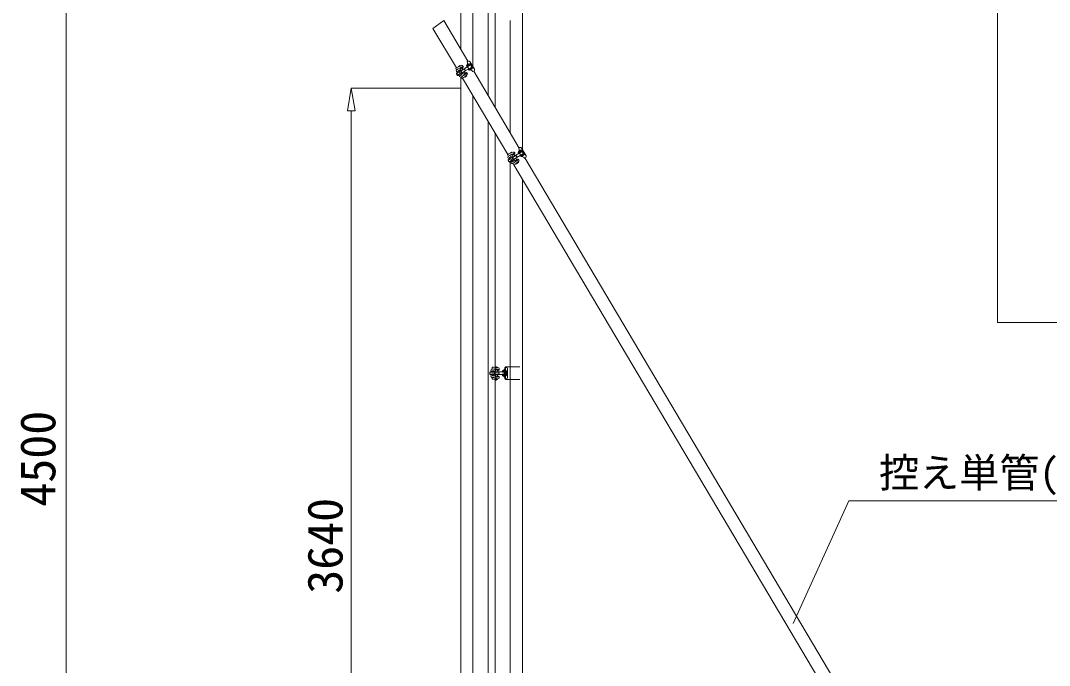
# Model space of a CAD drawing. Units: millimetres, scale not verified. Extents: x -9305 to 9305, y -6415 to 6415.
# Drawn here: x 2041 to 6151, y -2176 to 401 of the extents above; entities that cross this region are included whole.
import ezdxf
from ezdxf.enums import TextEntityAlignment as Align

# ---------------------------------------------------------------- set-up
doc = ezdxf.new("R2010")
doc.units = ezdxf.units.MM
doc.header["$LTSCALE"] = 40
doc.linetypes.add('DOUBLE_CHAIN2', pattern=[12.8, 9, -1, 0.6, -0.6, 0.6, -1])
for name, color, linetype, lineweight in [('0-0_0', 7, 'Continuous', 9), ('0-3_CLGS-90', 7, 'Continuous', 9), ('0-6_TEXT', 7, 'Continuous', 9), ('0-9_寸法', 134, 'Continuous', 9)]:
    doc.layers.add(name, color=color, linetype=linetype, lineweight=lineweight)
doc.styles.add('ＭＳ ゴシック', font='')
doc.styles.get('ＭＳ ゴシック').set_extended_font_data('MS Gothic')

msp = doc.modelspace()

# ---------------------------------------------------------------- linework, layer by layer
at = {"layer": '0-0_0'}
msp.add_line((2222.87, 809.24), (2222.87, -3509.19), dxfattribs=at)
msp.add_lwpolyline([(5942.88, 4346.1), (9044.87, 4346.1), (9044.87, -805.49), (5942.88, -805.49)], close=True, dxfattribs=at)
at = {"layer": '0-3_CLGS-90'}
for p, q in [((3799.51, 308.62), (3799.51, 836)), ((3848.11, 836.86), (3848.11, 296.02)), ((3909.1, 705.07), (3909.1, 100.3)), ((3936.3, 705.07), (3936.3, 54.14)), ((3732.28, 400.41), (3687.93, 369.54)), ((3827.93, 238.07), (3732.28, 400.41)), ((3996.81, 257.46), (3996.81, 400.86)), ((3781.92, 211.41), (3687.93, 369.54)), ((3799.51, 308.62), (3799.51, 286.31)), ((3848.11, 296.02), (3848.11, 215.7)), ((3996.81, 257.46), (3996.81, -48.56)), ((4045.41, 270.88), (4045.41, 244.85)), ((3779.52, 209.86), (3782.92, 204.2)), ((3812.39, 207.74), (3798.9, 199.63)), ((3807.35, 205.87), (3798.91, 200.8)), ((3813.58, 207.28), (3799.54, 198.84)), ((3799.62, 209.24), (3804.64, 213.6)), ((3804.23, 211.06), (3807.35, 205.87)), ((3804.64, 213.6), (3807.61, 216.19)), ((3804.94, 209.89), (3807.92, 212.48)), ((3807.85, 219), (3808.02, 218.73)), ((3808.02, 218.73), (3808.72, 217.56)), ((3812.34, 207.7), (3813.54, 207.25)), ((3812.39, 207.74), (3838.12, 223.2)), ((3817.5, 199.13), (3843.28, 214.62)), ((3822.43, 219.6), (3836.57, 227.16)), ((3823.94, 216.78), (3822.43, 219.6)), ((3823.94, 216.78), (3838.08, 224.34)), ((3824.31, 235.89), (3828.6, 238.47)), ((3829.72, 218.14), (3828.94, 219.45)), ((3829.72, 218.15), (3828.94, 219.45)), ((3844.26, 214.04), (3830.95, 205.11)), ((3832.38, 225.37), (3832.59, 225.03)), ((3846.04, 211.39), (3832.74, 202.46)), ((3834.86, 221.24), (3834.24, 222.28)), ((3834.86, 221.24), (3834.24, 222.28)), ((3835.66, 208.27), (3834.87, 209.57)), ((3835.66, 208.27), (3834.88, 209.57)), ((3835.46, 236.76), (3854, 205.9)), ((3837.36, 205.44), (3837.31, 205.52)), ((3843.28, 214.62), (3838.12, 223.2)), ((3844.56, 215.39), (3839.41, 223.97)), ((3840.64, 211.62), (3840.02, 212.66)), ((3840.64, 211.62), (3840.02, 212.66)), ((3842.15, 225.62), (3847.3, 217.04)), ((3842.5, 208.53), (3842.3, 208.87)), ((4045.41, 244.85), (4045.41, -114.75)), ((3782.09, 189.52), (3781.95, 187.87)), ((3781.95, 187.87), (3785.72, 181.61)), ((3789.27, 193.84), (3782.09, 189.52)), ((3782.09, 189.52), (3787.24, 180.95)), ((3790.45, 193.38), (3783.43, 189.16)), ((3787.24, 180.95), (3785.72, 181.61)), ((3794.42, 185.26), (3787.24, 180.95)), ((3794.57, 186.52), (3787.55, 182.3)), ((3787.78, 198.77), (3787.63, 196.68)), ((3787.78, 198.77), (3794.07, 202.56)), ((3797.9, 199.02), (3792.68, 195.91)), ((3798.08, 181.63), (3796.15, 182.49)), ((3803.08, 190.51), (3797.84, 187.34)), ((3804.37, 185.42), (3798.08, 181.64)), ((3798.91, 200.8), (3798.4, 201.65)), ((3799.51, 174.92), (3799.51, -3602.05)), ((3803.99, 169.14), (3800.58, 174.8)), ((3817.66, 200.4), (3803.62, 191.96)), ((3817.5, 199.13), (3803.99, 191.01)), ((3813.53, 195.58), (3805.09, 190.51)), ((3805.09, 190.51), (3805.6, 189.66)), ((3987.63, -134.72), (3806.28, 170.41)), ((3812.88, 187.17), (3819.08, 189.56)), ((3816.65, 190.39), (3813.53, 195.58)), ((3814.62, 174.36), (3813.98, 175.42)), ((3815.94, 191.56), (3819.63, 192.98)), ((3817.5, 199.13), (3817.66, 200.4)), ((3819.08, 189.56), (3822.76, 190.97)), ((3825.2, 190.13), (3824.49, 191.3)), ((3825.36, 189.86), (3825.2, 190.13)), ((3832.74, 202.46), (3830.95, 205.11)), ((3852.29, 199.04), (3848, 196.46)), ((4032.32, -108.84), (3851.28, 198.43)), ((3848.11, 100.04), (3848.11, -3602.05)), ((3909.1, -2.58), (3909.1, -3527.93)), ((3936.3, -48.35), (3936.3, -3527.93)), ((4018.84, -137.93), (4044.57, -122.47)), ((4028.88, -126.07), (4043.02, -118.51)), ((4030.39, -128.89), (4044.52, -121.33)), ((4030.76, -109.78), (4035.04, -107.2)), ((4038.83, -120.3), (4039.03, -120.64)), ((4041.9, -108.91), (4060.44, -139.77)), ((4049.72, -131.05), (4044.57, -122.47)), ((4051.01, -130.28), (4045.85, -121.7)), ((4048.6, -120.05), (4053.75, -128.63)), ((3985.97, -135.81), (3989.37, -141.47)), ((3988.54, -156.15), (3988.4, -157.8)), ((3988.4, -157.8), (3992.16, -164.06)), ((3995.71, -151.83), (3988.54, -156.15)), ((3988.54, -156.15), (3993.68, -164.72)), ((3996.9, -152.29), (3989.87, -156.51)), ((3993.68, -164.72), (3992.16, -164.06)), ((4000.86, -160.4), (3993.68, -164.72)), ((4001.02, -159.14), (3993.99, -163.37)), ((3994.23, -146.9), (3994.08, -148.99)), ((3994.23, -146.9), (4000.52, -143.1)), ((3996.81, -162.84), (3996.81, -3602.05)), ((4004.34, -146.64), (3999.13, -149.76)), ((4004.53, -164.04), (4002.6, -163.18)), ((4009.52, -155.16), (4004.28, -158.33)), ((4010.82, -160.25), (4004.52, -164.03)), ((4005.35, -144.88), (4004.84, -144.02)), ((4018.84, -137.93), (4005.34, -146.04)), ((4013.8, -139.8), (4005.35, -144.88)), ((4020.02, -138.39), (4005.99, -146.82)), ((4006.07, -136.42), (4011.08, -132.07)), ((4024.11, -145.27), (4010.06, -153.71)), ((4023.94, -146.54), (4010.44, -154.66)), ((4010.68, -134.61), (4013.8, -139.8)), ((4011.08, -132.07), (4014.06, -129.48)), ((4011.38, -135.78), (4014.36, -133.2)), ((4019.98, -150.09), (4011.53, -155.16)), ((4011.53, -155.16), (4012.05, -156.01)), ((4014.3, -126.67), (4014.46, -126.94)), ((4014.46, -126.94), (4015.17, -128.12)), ((4018.79, -137.97), (4019.99, -138.42)), ((4019.33, -158.5), (4025.53, -156.11)), ((4023.1, -155.28), (4019.98, -150.09)), ((4022.39, -154.1), (4026.08, -152.69)), ((4023.94, -146.54), (4049.72, -131.05)), ((4023.94, -146.54), (4024.11, -145.27)), ((4025.53, -156.11), (4029.21, -154.7)), ((4030.39, -128.89), (4028.88, -126.07)), ((4031.64, -155.54), (4030.94, -154.36)), ((4031.81, -155.81), (4031.64, -155.54)), ((4036.17, -127.52), (4035.39, -126.22)), ((4036.17, -127.52), (4035.39, -126.22)), ((4050.71, -131.62), (4037.4, -140.56)), ((4039.18, -143.22), (4037.4, -140.56)), ((4052.49, -134.28), (4039.18, -143.22)), ((4041.31, -124.44), (4040.68, -123.39)), ((4041.31, -124.43), (4040.68, -123.39)), ((4042.1, -137.4), (4041.32, -136.1)), ((4042.1, -137.4), (4041.32, -136.1)), ((4043.8, -140.23), (4043.75, -140.15)), ((4047.09, -134.05), (4046.46, -133)), ((4047.09, -134.05), (4046.46, -133.01)), ((4048.95, -137.14), (4048.74, -136.8)), ((4058.73, -146.63), (4054.45, -149.21)), ((4055.72, -148.44), (6049.09, -3513.59)), ((4010.43, -176.53), (4007.03, -170.86)), ((4011.96, -175.7), (6008.24, -3545.76)), ((4021.06, -171.31), (4020.42, -170.25)), ((4045.41, -232.17), (4045.41, -3602.05)), ((3924.21, -984.94), (3924.21, -991.54)), ((3941.01, -988.8), (3941.01, -981.68)), ((3976.01, -985.68), (3981.01, -985.68)), ((3978.63, -983.32), (4028.63, -983.32)), ((3978.63, -1033.32), (3978.63, -983.32)), ((3914.97, -1005.03), (3914.97, -1012.34)), ((3915.94, -1013.68), (3914.97, -1012.34)), ((3924.31, -1003.68), (3915.94, -1003.68)), ((3924.31, -1013.68), (3915.94, -1013.68)), ((3925.1, -1004.68), (3916.9, -1004.68)), ((3925.1, -1012.68), (3916.9, -1012.68)), ((3924.21, -1032.44), (3924.21, -1025.83)), ((3925.58, -1018.69), (3924.37, -1016.96)), ((3925.58, -998.7), (3924.38, -1000.4)), ((3925.58, -998.7), (3932.92, -998.68)), ((3932.92, -1018.68), (3925.58, -1018.68)), ((3934.38, -1003.68), (3928.31, -1003.67)), ((3934.44, -1013.65), (3928.31, -1013.67)), ((3951.24, -1013.69), (3935.48, -1013.69)), ((3951.29, -1003.68), (3935.55, -1003.68)), ((3952.03, -1012.68), (3935.65, -1012.68)), ((3952.08, -1004.68), (3935.7, -1004.68)), ((3936.16, -1002.68), (3936.16, -1001.69)), ((3946.01, -1002.68), (3936.16, -1002.68)), ((3936.16, -1014.68), (3936.16, -1015.68)), ((3946.01, -1014.68), (3936.16, -1014.68)), ((3941.12, -995.81), (3947.66, -994.66)), ((3941.12, -1021.56), (3947.66, -1022.71)), ((3946.01, -996.63), (3946.01, -1002.68)), ((3946.01, -998), (3949.9, -997.32)), ((3946.01, -1020.74), (3946.01, -1014.68)), ((3946.01, -1019.37), (3949.9, -1020.06)), ((3947.66, -994.66), (3951.55, -993.98)), ((3947.66, -1022.71), (3951.55, -1023.4)), ((3951.24, -1003.69), (3952.03, -1004.69)), ((3951.24, -1013.69), (3952.03, -1012.68)), ((3951.24, -1013.69), (3981.31, -1013.69)), ((3951.29, -1003.68), (3981.31, -1003.68)), ((3953.2, -991.68), (3953.2, -992.01)), ((3953.2, -992.01), (3953.2, -993.38)), ((3953.2, -1025.36), (3953.2, -1024)), ((3953.2, -1025.68), (3953.2, -1025.36)), ((3965.85, -1001.88), (3966.01, -998.68)), ((3965.85, -1001.88), (3981.86, -1002.68)), ((3981.86, -1014.69), (3965.85, -1015.49)), ((3966.01, -1018.68), (3965.85, -1015.49)), ((3966.01, -998.68), (3982.02, -999.49)), ((3982.02, -1017.88), (3966.01, -1018.68)), ((3971.51, -1003.68), (3971.51, -1002.16)), ((3971.51, -1003.68), (3971.51, -1002.16)), ((3971.51, -1015.21), (3971.51, -1013.68)), ((3971.51, -1015.21), (3971.51, -1013.69)), ((3971.51, -1018.51), (3971.51, -1018.41)), ((3974.51, -1022.51), (3974.51, -993.36)), ((3977.51, -998.86), (3977.51, -999.26)), ((3977.51, -1003.68), (3977.51, -1002.46)), ((3977.51, -1003.68), (3977.51, -1002.46)), ((3977.51, -1014.91), (3977.51, -1013.68)), ((3977.51, -1014.91), (3977.51, -1013.69)), ((3977.51, -1018.51), (3977.51, -1018.11)), ((3981.31, -1013.69), (3981.31, -1003.68)), ((3982.81, -1013.69), (3982.81, -1003.68)), ((3986.01, -990.68), (3986.01, -1026.68)), ((3986.01, -1003.68), (3986.01, -1013.69)), ((3936.01, -1033.44), (3936.01, -1032.2)), ((3941.01, -1037.18), (3941.01, -1028.68)), ((3981.01, -1031.68), (3976.01, -1031.68)), ((3978.63, -1033.32), (4028.63, -1033.32))]:
    msp.add_line(p, q, dxfattribs=at)
at = {"layer": '0-3_CLGS-90', "linetype": 'DOUBLE_CHAIN2'}
msp.add_line((4045.41, 433.54), (4045.41, 270.88), dxfattribs=at)
at = {"layer": '0-3_CLGS-90'}
for points in [[(3793.65, 217.47), (3798.6, 220.44), (3797.22, 220.78), (3790.36, 216.66), (3789.88, 215.78)], [(3817.34, 178.04), (3821.64, 180.62), (3822.67, 180.37), (3823.19, 179.51), (3822.93, 178.48), (3815.64, 174.1), (3814.62, 174.36)], [(4000.1, -128.2), (4005.04, -125.23), (4003.67, -124.89), (3996.81, -129.01), (3996.33, -129.88)], [(4023.79, -167.63), (4028.09, -165.04), (4029.12, -165.3), (4029.64, -166.16), (4029.38, -167.19), (4022.09, -171.56), (4021.06, -171.31)], [(3940.24, -985.68), (3946.01, -985.68), (3945.01, -984.68), (3937.01, -984.68), (3936.14, -985.19)], [(3940.24, -1031.68), (3945.26, -1031.68), (3946.01, -1032.44), (3946.01, -1033.44), (3945.26, -1034.18), (3936.76, -1034.18), (3936.01, -1033.44)]]:
    msp.add_lwpolyline(points, dxfattribs=at)
for points in [[(3824.62, 222.75), (3825.14, 221.89), (3826.17, 221.64), (3833.45, 226.02), (3833.71, 227.04), (3833.19, 227.9), (3832.16, 228.16), (3824.88, 223.78)], [(3835.77, 204.19), (3835.64, 204.41), (3844.22, 209.56), (3844.34, 209.34), (3844.09, 208.31), (3836.8, 203.94)], [(4031.07, -122.92), (4031.58, -123.78), (4032.61, -124.03), (4039.9, -119.66), (4040.16, -118.62), (4039.64, -117.77), (4038.61, -117.51), (4031.32, -121.89)], [(4042.22, -141.48), (4042.09, -141.26), (4050.66, -136.11), (4050.79, -136.32), (4050.54, -137.36), (4043.25, -141.73)], [(3969.51, -997.11), (3969.51, -998.11), (3970.26, -998.86), (3978.76, -998.86), (3979.51, -998.11), (3979.51, -997.11), (3978.76, -996.36), (3970.26, -996.36)], [(3969.51, -1018.76), (3969.51, -1018.51), (3979.51, -1018.51), (3979.51, -1018.76), (3978.76, -1019.51), (3970.26, -1019.51)]]:
    msp.add_lwpolyline(points, close=True, dxfattribs=at)
for centre, radius, start, end in [((3824.63, 143.06), 80.6, 105.423, 124.034), ((4232.36, -629.04), 946.72, 116.612, 118.341), ((3803.56, 204.72), 6, 130.983, 210.722), ((3804.42, 216.94), 4, 31, 111.589), ((3805.94, 212.09), 2, 130.983, 211), ((3806.3, 217.7), 2, 310.983, 31), ((3805.29, 215.5), 4, 310.983, 31), ((3791.04, 189.25), 28.24, 20.465, 40.88), ((3791.58, 189.58), 28.24, 22.532, 38.817), ((3813.92, 228.83), 12.56, 312.657, 34.206), ((3820.77, 206.93), 10.25, 1.771, 60.229), ((3831.17, 234.18), 5, 31, 121), ((3838.55, 223.45), 4.2, 31, 118.138), ((3838.55, 223.45), 1, 31, 118.138), ((3841.1, 227.81), 1, 121, 211), ((3843.7, 214.87), 1, 303.862, 31), ((3843.7, 214.87), 4.2, 303.862, 31), ((3850.37, 212.38), 1, 211, 301), ((3849.71, 203.32), 5, 301, 31), ((3786.96, 199.82), 5.57, 137.372, 210.388), ((3787.88, 200.92), 6.94, 214.378, 272.187), ((3782.49, 203.94), 0.5, 317.372, 31), ((3795.56, 206.26), 10.8, 223.889, 254.374), ((3807.46, 198.96), 15.09, 191.649, 230.351), ((3798.82, 206.09), 7.12, 215.652, 262.611), ((3800.02, 180.72), 6.94, 149.813, 207.622), ((3798.62, 180.42), 5.57, 211.612, 284.628), ((3805.83, 184.82), 8.38, 162.538, 202.434), ((3777.52, 181.13), 28.24, 17.412, 44.575), ((3808.19, 199.45), 10.3, 182.363, 240.239), ((3800.16, 174.55), 0.5, 31, 104.628), ((3667.04, 383.76), 247.98, 302.584, 309.014), ((3807.96, 187.86), 5.56, 151.537, 213.434), ((3766.19, 240.33), 80.6, 297.966, 316.577), ((3810.73, 192.78), 6, 211.278, 291.017), ((3818.36, 191.42), 2, 211, 291.017), ((3821.06, 189.24), 4, 31, 111.017), ((3823.48, 189.1), 2, 31, 111.017), ((3821.93, 187.8), 4, 310.411, 31), ((3836.89, 190.61), 12.56, 27.794, 109.343), ((4020.37, -116.84), 12.56, 312.657, 34.206), ((4037.62, -111.49), 5, 31, 121), ((4045, -122.22), 4.2, 31, 118.138), ((4045, -122.22), 1, 31, 118.138), ((4047.55, -117.86), 1, 121, 211), ((4031.08, -202.6), 80.6, 105.423, 124.034), ((3993.41, -145.85), 5.57, 137.372, 210.388), ((3994.33, -144.75), 6.94, 214.378, 272.187), ((3988.94, -141.73), 0.5, 317.372, 31), ((4438.8, -974.71), 946.72, 116.612, 118.341), ((4002.01, -139.41), 10.8, 223.889, 254.374), ((4013.91, -146.71), 15.09, 191.649, 230.351), ((4005.26, -139.58), 7.12, 215.652, 262.611), ((4006.47, -164.95), 6.94, 149.813, 207.622), ((4012.28, -160.84), 8.38, 162.538, 202.434), ((4010, -140.96), 6, 130.983, 210.722), ((3983.96, -164.54), 28.24, 17.412, 44.575), ((4014.64, -146.22), 10.3, 182.363, 240.239), ((3873.48, 38.09), 247.98, 302.584, 309.014), ((4014.41, -157.81), 5.56, 151.537, 213.434), ((4010.87, -128.73), 4, 31, 111.589), ((4012.39, -133.58), 2, 130.983, 211), ((3972.64, -105.34), 80.6, 297.966, 316.577), ((4017.18, -152.9), 6, 211.278, 291.017), ((4012.75, -127.97), 2, 310.983, 31), ((4011.74, -130.18), 4, 310.983, 31), ((3997.48, -156.42), 28.24, 20.465, 40.88), ((3998.02, -156.1), 28.24, 22.532, 38.817), ((4024.81, -154.25), 2, 211, 291.017), ((4027.51, -156.42), 4, 31, 111.017), ((4029.93, -156.56), 2, 31, 111.017), ((4028.38, -157.87), 4, 310.411, 31), ((4027.22, -138.74), 10.25, 1.771, 60.229), ((4043.34, -155.06), 12.56, 27.794, 109.343), ((4050.15, -130.8), 1, 303.862, 31), ((4050.15, -130.8), 4.2, 303.862, 31), ((4056.82, -133.29), 1, 211, 301), ((4056.16, -142.35), 5, 301, 31), ((4005.07, -165.24), 5.57, 211.612, 284.628), ((4006.6, -171.12), 0.5, 31, 104.628), ((3928.48, -1065.42), 80.6, 74.423, 93.034), ((3963.47, -986.39), 12.56, 281.657, 3.206), ((3981.01, -990.68), 5, 0, 90), ((3925.42, -997.37), 5.57, 106.372, 179.388), ((3926.78, -996.9), 6.94, 183.378, 241.187), ((3926.78, -1020.47), 6.94, 118.813, 176.622), ((3925.42, -1020), 5.57, 180.612, 253.628), ((3923.71, -991.54), 0.5, 286.372, 0), ((3923.71, -1025.83), 0.5, 0, 73.628), ((3917.36, -777.94), 247.98, 271.584, 278.014), ((3880.3, -1937.24), 946.72, 85.612, 87.341), ((3936.11, -996.28), 10.8, 192.889, 223.374), ((3933.87, -1019.94), 8.38, 131.538, 171.434), ((3942.55, -1008.67), 15.09, 160.649, 199.351), ((3937.26, -1018.44), 5.56, 120.537, 182.434), ((3938.81, -998.1), 7.12, 184.652, 231.611), ((3943.42, -1008.62), 10.3, 151.363, 209.239), ((3907.7, -1008.53), 28.24, 346.412, 13.575), ((3942.16, -1001.72), 6, 99.983, 179.722), ((3942.16, -1015.65), 6, 180.278, 260.017), ((3948.01, -996.63), 2, 99.983, 180), ((3948.01, -1020.74), 2, 180, 260.017), ((3949.2, -991.68), 4, 0, 80.589), ((3949.2, -1025.68), 4, 279.411, 0), ((3949.2, -993.38), 4, 279.983, 0), ((3949.2, -1024), 4, 0, 80.017), ((3923.47, -1008.53), 28.24, 349.465, 9.88), ((3951.2, -992.01), 2, 279.983, 0), ((3951.2, -1025.36), 2, 0, 80.017), ((3924.1, -1008.53), 28.24, 351.532, 7.817), ((3963.47, -1030.98), 12.56, 356.794, 78.343), ((3958.06, -1008.68), 10.25, 330.771, 29.229), ((3981.01, -1026.68), 5, 270, 0), ((3981.81, -1003.68), 1, 0, 87.138), ((3981.81, -1013.69), 1, 272.862, 0), ((3981.81, -1003.68), 4.2, 0, 87.138), ((3981.81, -1013.69), 4.2, 272.862, 0), ((3986.24, -1001.26), 1, 90, 180), ((3986.24, -1019.26), 1, 180, 270), ((3928.48, -951.95), 80.6, 266.966, 285.577)]:
    msp.add_arc(centre, radius, start, end, dxfattribs=at)
at = {"layer": '0-6_TEXT'}
for p, q in [((4028.63, -983.32), (4035.2, -983.32)), ((4028.63, -1033.32), (4035.2, -1033.32))]:
    msp.add_line(p, q, dxfattribs=at)
msp.add_lwpolyline([(5126.68, -2008.32), (5348.96, -1518.19), (6873.51, -1518.19)], dxfattribs=at)
at = {"layer": '0-9_寸法'}
for p, q in [((3347.22, 40.19), (3362.22, 130.19)), ((3362.22, 130.19), (3377.22, 40.19)), ((3347.22, 40.19), (3377.22, 40.19))]:
    msp.add_line(p, q, dxfattribs=at)
at = {"layer": '0-9_寸法', "color": 7}
for p, q in [((3797.2, 130.19), (3361.22, 130.19)), ((3362.22, 40.19), (3362.22, -3419.81))]:
    msp.add_line(p, q, dxfattribs=at)

# ---------------------------------------------------------------- texts
at = {"layer": '0-0_0', "style": 'ＭＳ ゴシック'}
msp.add_text('4500', height=140.8, rotation=90, dxfattribs=at).set_placement((2222.47, -1541.98), align=Align.BOTTOM_LEFT)
at = {"layer": '0-6_TEXT', "style": 'ＭＳ ゴシック'}
msp.add_text('控え単管(φ48.6)', height=117.3, dxfattribs=at).set_placement((5470.36, -1500.04), align=Align.BOTTOM_LEFT)
at = {"layer": '0-9_寸法', "color": 7, "style": 'ＭＳ ゴシック'}
msp.add_text('3640', height=140.8, rotation=90, dxfattribs=at).set_placement((3369.53, -1890), align=Align.BOTTOM_LEFT)

doc.saveas('drawing.dxf')
